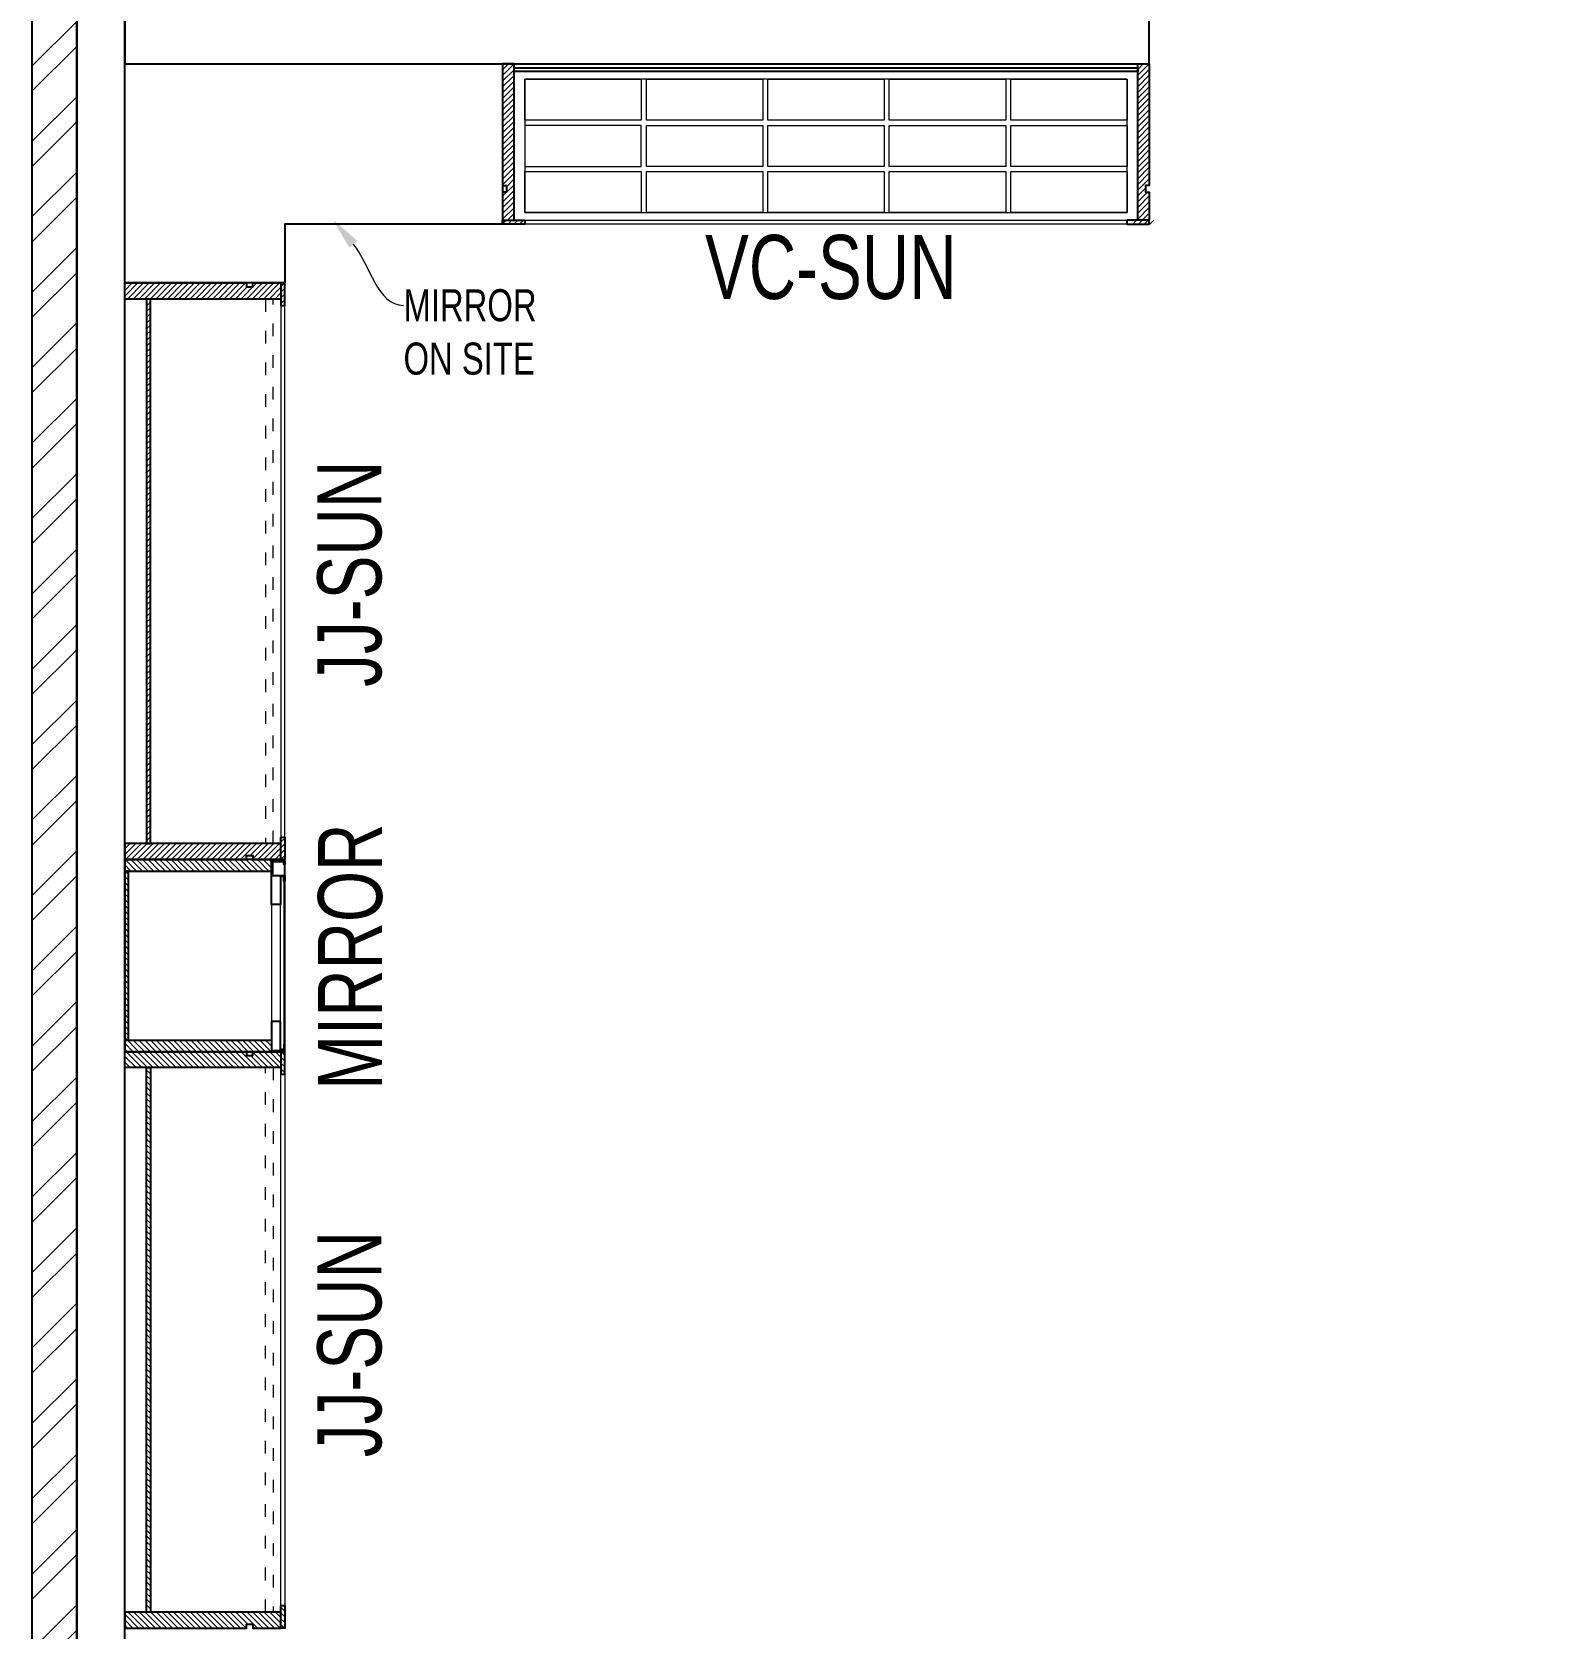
# Model space of a CAD drawing. Header units: feet. Extents: x 3370792 to 3381007, y -5461379 to -5451456.
# Drawn here: x 3372060 to 3374426, y -5456583 to -5454091 of the extents above; entities that cross this region are included whole.
import ezdxf
from ezdxf import colors
from ezdxf.entities.mleader import LeaderData, LeaderLine
from ezdxf.math import Vec2, Vec3

# ---------------------------------------------------------------- set-up
doc = ezdxf.new("R2010")
doc.units = ezdxf.units.FT
doc.header["$LTSCALE"] = 33
doc.header["$MEASUREMENT"] = 0
doc.linetypes.add('ACAD_ISO03W100', pattern=[30, 12, -18])
doc.layers.add('A-WALL', color=1, linetype='Continuous')
for name, color, linetype, lineweight in [('A-WALL HATCH', 251, 'Continuous', 0), ('LENS-PARTITION', 21, 'Continuous', 25), ('LENS-TEXT', 31, 'Continuous', 5), ('LENS_DIMENSION', 193, 'Continuous', 0), ('LENS_PARTITION', 21, 'Continuous', 25), ('LENS_TEXT', 31, 'Continuous', 5), ('LK-FF&E WALL', 1, 'Continuous', 9), ('LN-ELEVATION-1', 81, 'Continuous', 25), ('LN-ELEVATION-2', 103, 'Continuous', 20), ('LN-ELEVATION-3', 125, 'Continuous', 18), ('LN-ELEVATION-4', 145, 'Continuous', 13), ('LN-HATCH', 251, 'Continuous', 0), ('PLANO-TXT', 252, 'Continuous', 5)]:
    doc.layers.add(name, color=color, linetype=linetype, lineweight=lineweight)
doc.styles.add('LK TXT', font='GILC____.TTF', dxfattribs={"height": 100})
doc.styles.get("Standard").update_dxf_attribs({"font": 'GILC____.TTF'})
pattern_1 = [(45, (4208834.247, 1706614.74), (-4.4901280605, 4.4901280605), [])]
pattern_2 = [(45, (4209134.247, 1706614.74), (-4.4901280605, 4.4901280605), [])]
pattern_3 = [(45, (7858558.917, 3503823.203), (-4.4901280605, 4.4901280605), [])]

# ---------------------------------------------------------------- blocks, each defined once
blk = doc.blocks.new('A$C5521f6e5')
at = {"layer": 'A-WALL HATCH'}
h = blk.add_hatch(dxfattribs=at)
h.set_pattern_fill('ANSI32', color=256, scale=222)
h.set_pattern_definition([(45, (-3283462.26, 5452018.42), (-58.8666395, 58.8666395), []), (45, (-3283423.02, 5452018.42), (-58.8666395, 58.8666395), [])])
h.paths.add_polyline_path([(-70, -160), (0, -160), (0, -9207), (-70, -9207)])
h.paths.add_polyline_path([(0, -160), (-3092, -160), (-3092, 0), (0, 0)])
h.paths.add_polyline_path([(-7572, 210), (-7642, 210), (-7642, -9207), (-7572, -9207)])
h.paths.add_polyline_path([(-3752, 210), (-7642, 210), (-7642, 370), (-3752, 370)])
at = {"layer": 'A-WALL'}
blk.add_lwpolyline([(-7572, 210), (-7642, 210), (-7642, -9207), (-7572, -9207)], close=True, dxfattribs=at)
blk = doc.blocks.new('MIRROR')
at = {"layer": 'LN-HATCH', "ltscale": 0.5}
h = blk.add_hatch(dxfattribs=at)
h.set_pattern_fill('ANSI31', color=256, scale=2)
h.set_pattern_definition([(45, (4060433.7416, 1708720.787), (-4.4901280605, 4.4901280605), [])])
h.paths.add_polyline_path([(212.9, 101.3), (230.9, 101.3), (230.9, -127.7), (212.9, -127.7)])
h.paths.add_polyline_path([(230.9, 95.3), (494.9, 95.3), (494.9, 101.3), (230.9, 101.3)])
h.paths.add_polyline_path([(512.9, 101.3), (494.9, 101.3), (494.9, -127.7), (512.9, -127.7)])
at = {"layer": 'Defpoints'}
blk.add_lwpolyline([(512.9, 101.3), (212.9, 101.3), (212.9, -148.7), (512.9, -148.7)], close=True, dxfattribs=at)
at = {"layer": 'LN-ELEVATION-1'}
for points in [[(212.9, 101.3), (230.9, 101.3), (230.9, -127.7), (212.9, -127.7)], [(230.9, 95.3), (494.9, 95.3), (494.9, 101.3), (230.9, 101.3)], [(512.9, 101.3), (494.9, 101.3), (494.9, -127.7), (512.9, -127.7)], [(259.9, -141.7), (259.9, -127.7), (214.9, -127.7), (214.9, -148.7), (223.9, -148.7), (223.9, -147.2), (216.4, -147.2), (216.4, -141.7)], [(442.9, -141.7), (442.9, -127.7), (487.9, -127.7), (487.9, -148.7), (478.9, -148.7), (478.9, -147.2), (486.4, -147.2), (486.4, -141.7)], [(504.9, -148.7), (504.9, -147.2), (509.4, -147.2), (509.4, -129.2), (487.9, -129.2), (487.9, -127.7), (510.9, -127.7), (510.9, -148.7)]]:
    blk.add_lwpolyline(points, close=True, dxfattribs=at)
at = {"layer": 'LN-ELEVATION-2', "color": 4, "lineweight": 0}
blk.add_lwpolyline([(216.4, -141.7), (486.4, -141.7), (486.4, -147.2), (216.4, -147.2)], close=True, dxfattribs=at)
at = {"layer": 'LN-ELEVATION-2'}
blk.add_lwpolyline([(259.9, -141.7), (442.9, -141.7), (442.9, -127.7), (259.9, -127.7)], close=True, dxfattribs=at)
at = {"layer": 'LN-ELEVATION-4', "ltscale": 0.5}
blk.add_line((478.9, -148.7), (223.9, -148.7), dxfattribs=at)
blk = doc.blocks.new('JJ SH 900')
at = {"layer": 'LN-HATCH', "ltscale": 0.5}
h = blk.add_hatch(dxfattribs=at)
h.set_pattern_fill('ANSI31', color=256, scale=50)
h.paths.add_polyline_path([(-911.8, 0), (-911.8, -190), (-905.8, -190), (-905.8, -200), (-911.8, -200), (-911.8, -244), (-886.8, -244), (-886.8, 0)])
h = blk.add_hatch(dxfattribs=at)
h.set_pattern_fill('ANSI31', color=256, scale=2)
h.set_pattern_definition(pattern_1)
h.paths.add_polyline_path([(-11.8, 0), (-11.8, -190), (-17.8, -190), (-17.8, -200), (-11.8, -200), (-11.8, -244), (-36.8, -244), (-36.8, 0)])
h = blk.add_hatch(dxfattribs=at)
h.set_pattern_fill('ANSI31', color=256, scale=2)
h.set_pattern_definition(pattern_2)
h.paths.add_polyline_path([(-36.8, -40), (-886.8, -40), (-886.8, -34), (-36.8, -34)])
h = blk.add_hatch(dxfattribs=at)
h.set_pattern_fill('ANSI31', color=256, scale=2)
h.set_pattern_definition(pattern_2)
h.paths.add_polyline_path([(-876.8, -244), (-876.8, -250), (-911.8, -250), (-911.8, -244)])
h = blk.add_hatch(dxfattribs=at)
h.set_pattern_fill('ANSI31', color=256, scale=2)
h.set_pattern_definition(pattern_1)
h.paths.add_polyline_path([(-46.8, -244), (-46.8, -250), (-11.8, -250), (-11.8, -244)])
at = {"layer": 'LN-ELEVATION-1', "ltscale": 0.5}
for points in [[(-911.8, 0), (-911.8, -190), (-905.8, -190), (-905.8, -200), (-911.8, -200), (-911.8, -244), (-886.8, -244), (-886.8, 0)], [(-11.8, 0), (-11.8, -190), (-17.8, -190), (-17.8, -200), (-11.8, -200), (-11.8, -244), (-36.8, -244), (-36.8, 0)], [(-36.8, -40), (-886.8, -40), (-886.8, -34), (-36.8, -34)], [(-876.8, -244), (-876.8, -250), (-911.8, -250), (-911.8, -244)], [(-46.8, -244), (-46.8, -250), (-11.8, -250), (-11.8, -244)]]:
    blk.add_lwpolyline(points, close=True, dxfattribs=at)
at = {"layer": 'LN-ELEVATION-3', "ltscale": 0.5}
for p, q in [((-886.8, 0), (-36.8, 0)), ((-876.8, -244), (-46.8, -244)), ((-46.8, -250), (-876.8, -250))]:
    blk.add_line(p, q, dxfattribs=at)
at = {"layer": 'LN-ELEVATION-4', "linetype": 'ACAD_ISO03W100', "ltscale": 0.05}
blk.add_lwpolyline([(-886.8, -220), (-36.8, -220), (-36.8, -232), (-886.8, -232)], close=True, dxfattribs=at)
blk = doc.blocks.new('VC HD 1010')
at = {"layer": 'LN-HATCH', "ltscale": 0.5}
h = blk.add_hatch(dxfattribs=at)
h.set_pattern_fill('ANSI31', color=256, scale=2)
h.set_pattern_definition([(45, (3761554.586, 1795022.936), (-4.490128061, 4.490128061), [])])
h.paths.add_polyline_path([(-505.2, 24), (-505.2, -166), (-499.2, -166), (-499.2, -176), (-505.2, -176), (-505.2, -220), (-487.2, -220), (-487.2, 24)])
h = blk.add_hatch(dxfattribs=at)
h.set_pattern_fill('ANSI31', color=256, scale=2)
h.set_pattern_definition(pattern_3)
h.paths.add_polyline_path([(504.8, 24), (504.8, -166), (498.8, -166), (498.8, -176), (504.8, -176), (504.8, -220), (486.8, -220), (486.8, 24)])
h = blk.add_hatch(dxfattribs=at)
h.set_pattern_fill('ANSI31', color=256, scale=2)
h.set_pattern_definition([(45, (7858741.917, 3503823.203), (-4.4901280605, 4.4901280605), [])])
h.paths.add_polyline_path([(-470.2, -220), (-470.2, -226), (-505.2, -226), (-505.2, -220)])
h = blk.add_hatch(dxfattribs=at)
h.set_pattern_fill('ANSI31', color=256, scale=2)
h.set_pattern_definition(pattern_3)
h.paths.add_polyline_path([(476.8, -220), (476.8, -226), (511.8, -226), (511.8, -220)])
at = {"layer": 'LN-ELEVATION-1', "ltscale": 0.5}
for points in [[(-505.2, 24), (-505.2, -166), (-499.2, -166), (-499.2, -176), (-505.2, -176), (-505.2, -220), (-487.2, -220), (-487.2, 24)], [(486.8, 12), (-487.2, 12), (-487.2, 18), (486.8, 18)], [(504.8, 24), (504.8, -166), (498.8, -166), (498.8, -176), (504.8, -176), (504.8, -220), (486.8, -220), (486.8, 24)], [(-470.2, -220), (-470.2, -226), (-505.2, -226), (-505.2, -220)], [(469.8, -220), (469.8, -226), (504.8, -226), (504.8, -220)]]:
    blk.add_lwpolyline(points, close=True, dxfattribs=at)
at = {"layer": 'LN-ELEVATION-2', "ltscale": 0.5}
blk.add_lwpolyline([(470.2, 0), (-470.2, 0), (-470.2, -208), (470.2, -208)], close=True, dxfattribs=at)
at = {"layer": 'LN-ELEVATION-3', "ltscale": 0.5}
for p, q in [((-487.2, 24), (486.8, 24)), ((-470.2, -220), (469.8, -220)), ((469.8, -226), (-470.2, -226))]:
    blk.add_line(p, q, dxfattribs=at)
for points in [[(-470.2, 0), (-288.5, 0), (-288.5, -64), (-470.2, -64)], [(-280.5, 0), (-98.8, 0), (-98.8, -64), (-280.5, -64)], [(-90.8, 0), (90.8, 0), (90.8, -64), (-90.8, -64)], [(98.8, 0), (280.5, 0), (280.5, -64), (98.8, -64)], [(288.5, 0), (470.2, 0), (470.2, -64), (288.5, -64)], [(-470.2, -136), (-288.5, -136), (-288.5, -72), (-470.2, -72)], [(-280.5, -72), (-98.8, -72), (-98.8, -136), (-280.5, -136)], [(-90.8, -72), (90.8, -72), (90.8, -136), (-90.8, -136)], [(98.8, -72), (280.5, -72), (280.5, -136), (98.8, -136)], [(288.5, -72), (470.2, -72), (470.2, -136), (288.5, -136)], [(-470.2, -144), (-288.5, -144), (-288.5, -208), (-470.2, -208)], [(-280.5, -144), (-98.8, -144), (-98.8, -208), (-280.5, -208)], [(-90.8, -144), (90.8, -144), (90.8, -208), (-90.8, -208)], [(98.8, -144), (280.5, -144), (280.5, -208), (98.8, -208)], [(288.5, -144), (470.2, -144), (470.2, -208), (288.5, -208)]]:
    blk.add_lwpolyline(points, close=True, dxfattribs=at)

msp = doc.modelspace()

# ---------------------------------------------------------------- linework, layer by layer
at = {"layer": 'LENS-PARTITION'}
for points in [[(3373804.7, -5454040.7), (3372204.7, -5454040.7), (3372204.7, -5454140.7), (3373804.7, -5454140.7)], [(3372794.7, -5454390.7), (3372454.7, -5454390.7), (3372454.7, -5454482.7), (3372204.7, -5454482.7), (3372204.7, -5454140.7), (3372794.7, -5454140.7)]]:
    msp.add_lwpolyline(points, close=True, dxfattribs=at)
at = {"layer": 'LENS_PARTITION'}
msp.add_lwpolyline([(3372129.7, -5461032.7), (3372204.7, -5461032.7), (3372204.7, -5451615.7), (3372129.7, -5451615.7)], close=True, dxfattribs=at)

# ---------------------------------------------------------------- block references
at = {"layer": 'LENS_DIMENSION'}
msp.add_blockref('A$C5521f6e5', (3379701.7, -5451825.7), dxfattribs=at)
at = {"layer": 'LK-FF&E WALL'}
msp.add_blockref('VC HD 1010', (3373299.9, -5454164.7), dxfattribs=at)
at = {"layer": 'LK-FF&E WALL', "xscale": -1, "rotation": 90}
msp.add_blockref('JJ SH 900', (3372204.7, -5455394.5), dxfattribs=at)
at = {"layer": 'LK-FF&E WALL', "rotation": 90.00000000000003}
for name, p in [('MIRROR', (3372306.1, -5455895.7)), ('JJ SH 900', (3372204.7, -5455670.9))]:
    msp.add_blockref(name, p, dxfattribs=at)

# ---------------------------------------------------------------- texts
at = {"layer": 'LENS_TEXT', "linetype": 'Continuous', "ltscale": 3, "insert": (3372557.2, -5455534.5, -23744), "char_height": 100, "width": 324.474, "attachment_point": 5, "rotation": 90, "style": 'LK TXT'}
msp.add_mtext('{\\C7;MIRROR}', dxfattribs=at)
at = {"layer": 'PLANO-TXT', "linetype": 'Continuous', "ltscale": 3, "insert": (3373307.3, -5454458.4, -23744), "char_height": 100, "width": 149.547, "attachment_point": 5, "style": 'LK TXT'}
msp.add_mtext('VC-SUN', dxfattribs=at)
at = {"layer": 'PLANO-TXT', "linetype": 'Continuous', "ltscale": 3, "char_height": 100, "width": 149.547, "attachment_point": 5, "rotation": 90, "style": 'LK TXT'}
for insert in [(3372556.2, -5454936.8, -23744), (3372556.2, -5456139.4, -23744)]:
    msp.add_mtext('JJ-SUN', dxfattribs=dict(at, insert=insert))

# ---------------------------------------------------------------- leaders
at = {"layer": 'LENS-TEXT', "color": 7}
ml = msp.add_multileader_mtext('Standard', dxfattribs=at)
ml.set_content('\\pxql,t3;{\\C0;MIRROR ON SITE}', color=1)
ml.set_leader_properties(color=256, linetype='ByLayer', lineweight=-1)
ml.build(insert=Vec2(0, 0))
ml.multileader.update_dxf_attribs({"leader_type": 2, "dogleg_length": 0.36, "arrow_head_size": 50})
ctx = ml.context
ctx.base_point, ctx.char_height, ctx.arrow_head_size, ctx.landing_gap_size, ctx.plane_origin = Vec3(3372639.9, -5454517.7), 50, 50, 0.09, Vec3(3373479, -5454055.1)
notes = []
notes.append((ctx, [(1, (1, 1, 0), (3372639.6, -5454517.7), (1, 0), 0.36, [(0, [(3372529.9, -5454383.6)], 0, [])])]))
ctx.mtext.insert, ctx.mtext.width, ctx.mtext.flow_direction = Vec3(3372640, -5454492.4), 237.261, 5
for ctx, leaders in notes:
    for number, flags, end, landing, length, lines in leaders:
        leader = LeaderData()
        leader.index, (leader.has_last_leader_line, leader.has_dogleg_vector, leader.attachment_direction) = number, flags
        leader.last_leader_point, leader.dogleg_vector, leader.dogleg_length = Vec3(end), Vec3(landing), length
        for number, points, colour, breaks in lines:
            line = LeaderLine()
            line.index, line.vertices, line.color, line.breaks = number, Vec3.list(points), colors.encode_raw_color(colour), breaks
            leader.lines.append(line)
        ctx.leaders.append(leader)

doc.saveas('drawing.dxf')
